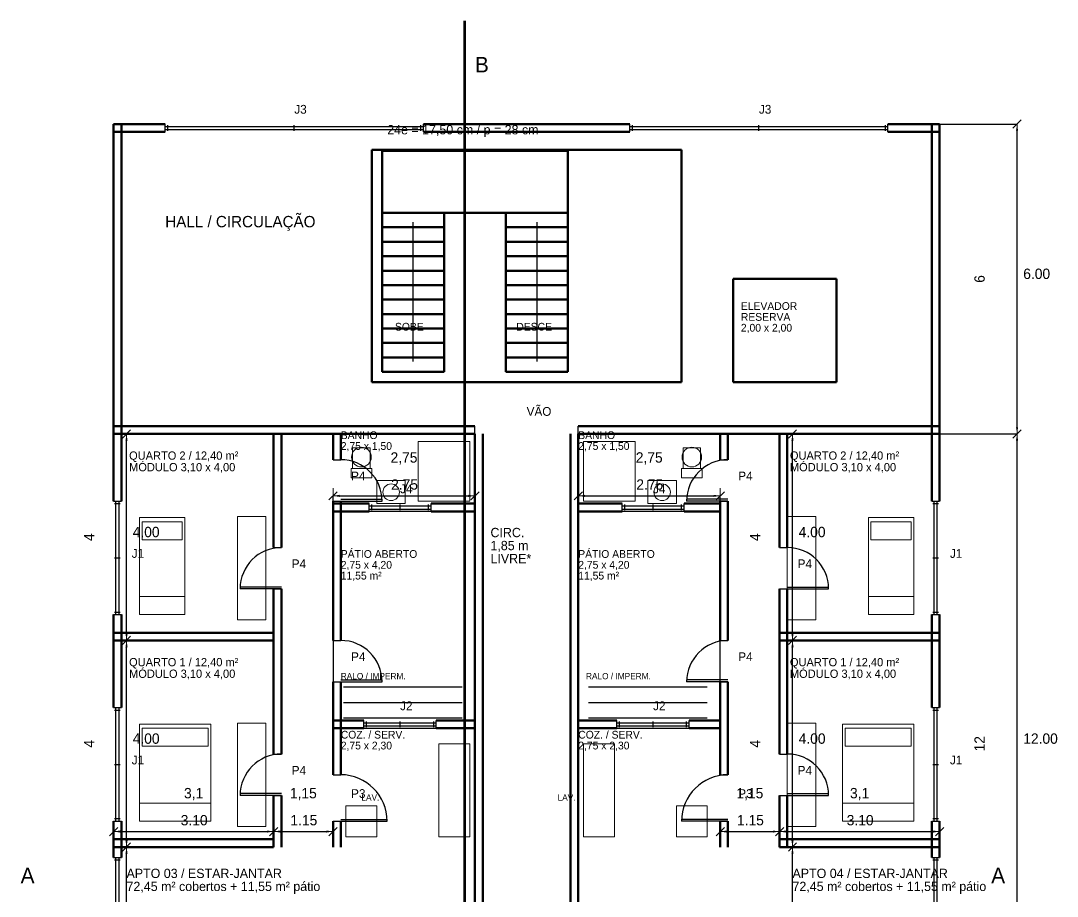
# Model space of a CAD drawing. Header units: metres. Extents: x -2 to 623, y -2 to 50.
# Drawn here: x 140.2 to 160.28, y 27.05 to 44 of the extents above; entities that cross this region are included whole.
import ezdxf

# ---------------------------------------------------------------- set-up
doc = ezdxf.new("R2010")
doc.units = ezdxf.units.M
for name, color, linetype, lineweight in [('CORTE', 7, 'Continuous', 60), ('COTAS', 2, 'Continuous', 13), ('ESQUADRIAS', 4, 'Continuous', 25), ('MOBILIARIO', 8, 'Continuous', 15), ('PAREDES', 7, 'Continuous', 50), ('TERRENO', 3, 'Continuous', 25), ('TEXTOS', 7, 'Continuous', 15)]:
    doc.layers.add(name, color=color, linetype=linetype, lineweight=lineweight)
doc.dimstyles.get("Standard").update_dxf_attribs({"dimtxt": 2.5, "dimasz": 2.5, "dimexe": 1.25, "dimexo": 0.625, "dimtad": 1, "dimcen": 2.5, "dimazin": 3, "dimtfac": 1, "dimtmove": 0, "dimatfit": 3})

# ---------------------------------------------------------------- blocks, each defined once
blk = doc.blocks.new('_CLOSEDFILLED')
at = {"color": 0, "linetype": 'BYBLOCK'}
blk.add_solid([(-1, 0.16), (0, 0), (-1, -0.16)], dxfattribs=at)
blk = doc.blocks.new('*D24')
for p, q in [((142, 28), (142, 28.3)), ((142.13, 28.3), (144.97, 28.3)), ((145.1, 28), (145.1, 28.3))]:
    blk.add_line(p, q)
at = {"layer": 'Defpoints'}
for p in [(142, 28.3), (142, 28), (145.1, 28)]:
    blk.add_point(p, dxfattribs=at)
at = {"layer": 'COTAS', "xscale": 0.13, "yscale": 0.13, "rotation": 180}
blk.add_blockref('_CLOSEDFILLED', (142, 28.3), dxfattribs=at)
at = {"layer": 'COTAS', "xscale": 0.13, "yscale": 0.13}
blk.add_blockref('_CLOSEDFILLED', (145.1, 28.3), dxfattribs=at)
at = {"layer": 'COTAS', "insert": (143.55, 29.025), "char_height": 0.2, "attachment_point": 5}
blk.add_mtext('3,1', dxfattribs=at)
blk = doc.blocks.new('*D25')
for p, q in [((146.25, 34.5), (146.25, 34.8)), ((146.38, 34.8), (148.87, 34.8)), ((149, 34.5), (149, 34.8))]:
    blk.add_line(p, q)
at = {"layer": 'Defpoints'}
for p in [(146.25, 34.8), (146.25, 34.5), (149, 34.5)]:
    blk.add_point(p, dxfattribs=at)
at = {"layer": 'COTAS', "xscale": 0.13, "yscale": 0.13, "rotation": 180}
blk.add_blockref('_CLOSEDFILLED', (146.25, 34.8), dxfattribs=at)
at = {"layer": 'COTAS', "xscale": 0.13, "yscale": 0.13}
blk.add_blockref('_CLOSEDFILLED', (149, 34.8), dxfattribs=at)
at = {"layer": 'COTAS', "insert": (147.625, 35.525), "char_height": 0.2, "attachment_point": 5}
blk.add_mtext('2,75', dxfattribs=at)
blk = doc.blocks.new('*D26')
for p, q in [((145.1, 28), (145.1, 28.3)), ((145.23, 28.3), (146.12, 28.3)), ((146.25, 28), (146.25, 28.3))]:
    blk.add_line(p, q)
at = {"layer": 'Defpoints'}
for p in [(145.1, 28.3), (145.1, 28), (146.25, 28)]:
    blk.add_point(p, dxfattribs=at)
at = {"layer": 'COTAS', "xscale": 0.13, "yscale": 0.13, "rotation": 180}
blk.add_blockref('_CLOSEDFILLED', (145.1, 28.3), dxfattribs=at)
at = {"layer": 'COTAS', "xscale": 0.13, "yscale": 0.13}
blk.add_blockref('_CLOSEDFILLED', (146.25, 28.3), dxfattribs=at)
at = {"layer": 'COTAS', "insert": (145.675, 29.025), "char_height": 0.2, "attachment_point": 5}
blk.add_mtext('1,15', dxfattribs=at)
blk = doc.blocks.new('*D27')
for p, q in [((142.4, 28), (142.25, 28)), ((142.25, 24.13), (142.25, 27.87)), ((142.4, 24), (142.25, 24))]:
    blk.add_line(p, q)
at = {"layer": 'Defpoints'}
for p in [(142.4, 28), (142.25, 24), (142.4, 24)]:
    blk.add_point(p, dxfattribs=at)
at = {"layer": 'COTAS', "xscale": 0.13, "yscale": 0.13}
for p, rotation in [((142.25, 28), 90), ((142.25, 24), 270)]:
    blk.add_blockref('_CLOSEDFILLED', p, dxfattribs=dict(at, rotation=rotation))
at = {"layer": 'COTAS', "insert": (141.525, 26), "char_height": 0.2, "attachment_point": 5, "rotation": 90}
blk.add_mtext('4', dxfattribs=at)
blk = doc.blocks.new('*D28')
for p, q in [((142.4, 32), (142.25, 32)), ((142.25, 28.13), (142.25, 31.87)), ((142.4, 28), (142.25, 28))]:
    blk.add_line(p, q)
at = {"layer": 'Defpoints'}
for p in [(142.4, 32), (142.25, 28), (142.4, 28)]:
    blk.add_point(p, dxfattribs=at)
at = {"layer": 'COTAS', "xscale": 0.13, "yscale": 0.13}
for p, rotation in [((142.25, 32), 90), ((142.25, 28), 270)]:
    blk.add_blockref('_CLOSEDFILLED', p, dxfattribs=dict(at, rotation=rotation))
at = {"layer": 'COTAS', "insert": (141.525, 30), "char_height": 0.2, "attachment_point": 5, "rotation": 90}
blk.add_mtext('4', dxfattribs=at)
blk = doc.blocks.new('*D29')
for p, q in [((142.4, 36), (142.25, 36)), ((142.25, 32.13), (142.25, 35.87)), ((142.4, 32), (142.25, 32))]:
    blk.add_line(p, q)
at = {"layer": 'Defpoints'}
for p in [(142.4, 36), (142.25, 32), (142.4, 32)]:
    blk.add_point(p, dxfattribs=at)
at = {"layer": 'COTAS', "xscale": 0.13, "yscale": 0.13}
for p, rotation in [((142.25, 36), 90), ((142.25, 32), 270)]:
    blk.add_blockref('_CLOSEDFILLED', p, dxfattribs=dict(at, rotation=rotation))
at = {"layer": 'COTAS', "insert": (141.525, 34), "char_height": 0.2, "attachment_point": 5, "rotation": 90}
blk.add_mtext('4', dxfattribs=at)
blk = doc.blocks.new('*D30')
for p, q in [((154.9, 28), (154.9, 28.3)), ((155.03, 28.3), (157.87, 28.3)), ((158, 28), (158, 28.3))]:
    blk.add_line(p, q)
at = {"layer": 'Defpoints'}
for p in [(154.9, 28.3), (154.9, 28), (158, 28)]:
    blk.add_point(p, dxfattribs=at)
at = {"layer": 'COTAS', "xscale": 0.13, "yscale": 0.13, "rotation": 180}
blk.add_blockref('_CLOSEDFILLED', (154.9, 28.3), dxfattribs=at)
at = {"layer": 'COTAS', "xscale": 0.13, "yscale": 0.13}
blk.add_blockref('_CLOSEDFILLED', (158, 28.3), dxfattribs=at)
at = {"layer": 'COTAS', "insert": (156.45, 29.025), "char_height": 0.2, "attachment_point": 5}
blk.add_mtext('3,1', dxfattribs=at)
blk = doc.blocks.new('*D31')
for p, q in [((151, 34.5), (151, 34.8)), ((151.13, 34.8), (153.62, 34.8)), ((153.75, 34.5), (153.75, 34.8))]:
    blk.add_line(p, q)
at = {"layer": 'Defpoints'}
for p in [(151, 34.8), (151, 34.5), (153.75, 34.5)]:
    blk.add_point(p, dxfattribs=at)
at = {"layer": 'COTAS', "xscale": 0.13, "yscale": 0.13, "rotation": 180}
blk.add_blockref('_CLOSEDFILLED', (151, 34.8), dxfattribs=at)
at = {"layer": 'COTAS', "xscale": 0.13, "yscale": 0.13}
blk.add_blockref('_CLOSEDFILLED', (153.75, 34.8), dxfattribs=at)
at = {"layer": 'COTAS', "insert": (152.375, 35.525), "char_height": 0.2, "attachment_point": 5}
blk.add_mtext('2,75', dxfattribs=at)
blk = doc.blocks.new('*D32')
for p, q in [((153.75, 28), (153.75, 28.3)), ((153.88, 28.3), (154.77, 28.3)), ((154.9, 28), (154.9, 28.3))]:
    blk.add_line(p, q)
at = {"layer": 'Defpoints'}
for p in [(153.75, 28.3), (153.75, 28), (154.9, 28)]:
    blk.add_point(p, dxfattribs=at)
at = {"layer": 'COTAS', "xscale": 0.13, "yscale": 0.13, "rotation": 180}
blk.add_blockref('_CLOSEDFILLED', (153.75, 28.3), dxfattribs=at)
at = {"layer": 'COTAS', "xscale": 0.13, "yscale": 0.13}
blk.add_blockref('_CLOSEDFILLED', (154.9, 28.3), dxfattribs=at)
at = {"layer": 'COTAS', "insert": (154.325, 29.025), "char_height": 0.2, "attachment_point": 5}
blk.add_mtext('1,15', dxfattribs=at)
blk = doc.blocks.new('*D33')
for p, q in [((155.3, 28), (155.15, 28)), ((155.15, 24.13), (155.15, 27.87)), ((155.3, 24), (155.15, 24))]:
    blk.add_line(p, q)
at = {"layer": 'Defpoints'}
for p in [(155.3, 28), (155.15, 24), (155.3, 24)]:
    blk.add_point(p, dxfattribs=at)
at = {"layer": 'COTAS', "xscale": 0.13, "yscale": 0.13}
for p, rotation in [((155.15, 28), 90), ((155.15, 24), 270)]:
    blk.add_blockref('_CLOSEDFILLED', p, dxfattribs=dict(at, rotation=rotation))
at = {"layer": 'COTAS', "insert": (154.425, 26), "char_height": 0.2, "attachment_point": 5, "rotation": 90}
blk.add_mtext('4', dxfattribs=at)
blk = doc.blocks.new('*D34')
for p, q in [((155.3, 32), (155.15, 32)), ((155.15, 28.13), (155.15, 31.87)), ((155.3, 28), (155.15, 28))]:
    blk.add_line(p, q)
at = {"layer": 'Defpoints'}
for p in [(155.3, 32), (155.15, 28), (155.3, 28)]:
    blk.add_point(p, dxfattribs=at)
at = {"layer": 'COTAS', "xscale": 0.13, "yscale": 0.13}
for p, rotation in [((155.15, 32), 90), ((155.15, 28), 270)]:
    blk.add_blockref('_CLOSEDFILLED', p, dxfattribs=dict(at, rotation=rotation))
at = {"layer": 'COTAS', "insert": (154.425, 30), "char_height": 0.2, "attachment_point": 5, "rotation": 90}
blk.add_mtext('4', dxfattribs=at)
blk = doc.blocks.new('*D35')
for p, q in [((155.3, 36), (155.15, 36)), ((155.15, 32.13), (155.15, 35.87)), ((155.3, 32), (155.15, 32))]:
    blk.add_line(p, q)
at = {"layer": 'Defpoints'}
for p in [(155.3, 36), (155.15, 32), (155.3, 32)]:
    blk.add_point(p, dxfattribs=at)
at = {"layer": 'COTAS', "xscale": 0.13, "yscale": 0.13}
for p, rotation in [((155.15, 36), 90), ((155.15, 32), 270)]:
    blk.add_blockref('_CLOSEDFILLED', p, dxfattribs=dict(at, rotation=rotation))
at = {"layer": 'COTAS', "insert": (154.425, 34), "char_height": 0.2, "attachment_point": 5, "rotation": 90}
blk.add_mtext('4', dxfattribs=at)
blk = doc.blocks.new('*D41')
for p, q in [((158, 36), (159.5, 36)), ((159.5, 24.13), (159.5, 35.87)), ((158, 24), (159.5, 24))]:
    blk.add_line(p, q)
at = {"layer": 'Defpoints'}
for p in [(158, 36), (158, 24), (159.5, 24)]:
    blk.add_point(p, dxfattribs=at)
at = {"layer": 'COTAS', "xscale": 0.13, "yscale": 0.13}
for p, rotation in [((159.5, 36), 90), ((159.5, 24), 270)]:
    blk.add_blockref('_CLOSEDFILLED', p, dxfattribs=dict(at, rotation=rotation))
at = {"layer": 'COTAS', "insert": (158.775, 30), "char_height": 0.2, "attachment_point": 5, "rotation": 90}
blk.add_mtext('12', dxfattribs=at)
blk = doc.blocks.new('*D42')
for p, q in [((158, 42), (159.5, 42)), ((159.5, 36.13), (159.5, 41.87)), ((158, 36), (159.5, 36))]:
    blk.add_line(p, q)
at = {"layer": 'Defpoints'}
for p in [(158, 42), (158, 36), (159.5, 36)]:
    blk.add_point(p, dxfattribs=at)
at = {"layer": 'COTAS', "xscale": 0.13, "yscale": 0.13}
for p, rotation in [((159.5, 42), 90), ((159.5, 36), 270)]:
    blk.add_blockref('_CLOSEDFILLED', p, dxfattribs=dict(at, rotation=rotation))
at = {"layer": 'COTAS', "insert": (158.775, 39), "char_height": 0.2, "attachment_point": 5, "rotation": 90}
blk.add_mtext('6', dxfattribs=at)

msp = doc.modelspace()

# ---------------------------------------------------------------- linework, layer by layer
at = {"layer": 'CORTE'}
msp.add_line((148.8, 10), (148.8, 44), dxfattribs=at)
at = {"layer": 'COTAS'}
for p, q in [((158, 42), (159.35, 42)), ((159.42, 41.92), (159.58, 42.08)), ((159.5, 36), (159.5, 42)), ((142.4, 36), (142.1, 36)), ((142.17, 35.92), (142.33, 36.08)), ((142.25, 32), (142.25, 36)), ((155.3, 36), (155, 36)), ((155.07, 35.92), (155.23, 36.08)), ((155.15, 32), (155.15, 36)), ((158, 36), (159.35, 36)), ((158, 36), (159.35, 36)), ((159.42, 35.92), (159.58, 36.08)), ((159.42, 35.92), (159.58, 36.08)), ((159.5, 24), (159.5, 36)), ((146.25, 34.5), (146.25, 34.95)), ((149, 34.5), (149, 34.95)), ((151, 34.5), (151, 34.95)), ((153.75, 34.5), (153.75, 34.95)), ((146.17, 34.72), (146.33, 34.88)), ((146.25, 34.8), (149, 34.8)), ((148.92, 34.72), (149.08, 34.88)), ((150.92, 34.72), (151.08, 34.88)), ((151, 34.8), (153.75, 34.8)), ((153.67, 34.72), (153.83, 34.88)), ((142.4, 32), (142.1, 32)), ((142.4, 32), (142.1, 32)), ((142.17, 31.92), (142.33, 32.08)), ((142.17, 31.92), (142.33, 32.08)), ((142.25, 28), (142.25, 32)), ((155.3, 32), (155, 32)), ((155.3, 32), (155, 32)), ((155.07, 31.92), (155.23, 32.08)), ((155.07, 31.92), (155.23, 32.08)), ((155.15, 28), (155.15, 32)), ((141.92, 28.22), (142.08, 28.38)), ((142, 28), (142, 28.45)), ((145.02, 28.22), (145.18, 28.38)), ((145.02, 28.22), (145.18, 28.38)), ((145.1, 28), (145.1, 28.45)), ((145.1, 28), (145.1, 28.45)), ((146.17, 28.22), (146.33, 28.38)), ((146.25, 28), (146.25, 28.45)), ((153.67, 28.22), (153.83, 28.38)), ((153.75, 28), (153.75, 28.45)), ((154.82, 28.22), (154.98, 28.38)), ((154.82, 28.22), (154.98, 28.38)), ((154.9, 28), (154.9, 28.45)), ((154.9, 28), (154.9, 28.45)), ((157.92, 28.22), (158.08, 28.38)), ((158, 28), (158, 28.45)), ((142, 28.3), (145.1, 28.3)), ((145.1, 28.3), (146.25, 28.3)), ((153.75, 28.3), (154.9, 28.3)), ((154.9, 28.3), (158, 28.3)), ((142.4, 28), (142.1, 28)), ((142.4, 28), (142.1, 28)), ((142.17, 27.92), (142.33, 28.08)), ((142.17, 27.92), (142.33, 28.08)), ((142.25, 24), (142.25, 28)), ((155.3, 28), (155, 28)), ((155.3, 28), (155, 28)), ((155.07, 27.92), (155.23, 28.08)), ((155.07, 27.92), (155.23, 28.08)), ((155.15, 24), (155.15, 28))]:
    msp.add_line(p, q, dxfattribs=at)
at = {"layer": 'ESQUADRIAS'}
for p, q in [((143, 41.85), (143, 42)), ((143.05, 41.87), (143.05, 41.98)), ((145.5, 41.87), (145.5, 41.98)), ((147.95, 41.87), (147.95, 41.98)), ((148, 41.85), (148, 42)), ((152, 41.85), (152, 42)), ((152.05, 41.87), (152.05, 41.98)), ((154.5, 41.87), (154.5, 41.98)), ((156.95, 41.87), (156.95, 41.98)), ((157, 41.85), (157, 42)), ((143, 41.955), (148, 41.955)), ((143, 41.895), (148, 41.895)), ((152, 41.955), (157, 41.955)), ((152, 41.895), (157, 41.895)), ((147.8, 37.4), (147.8, 40.1)), ((150.2, 40.1), (150.2, 37.4)), ((149, 36), (149, 36.15)), ((151, 36), (151, 36.15)), ((146.25, 35.5), (146.4, 35.5)), ((153.75, 35.5), (153.9, 35.5)), ((142, 34.7), (142.15, 34.7)), ((142.02, 34.65), (142.13, 34.65)), ((142.045, 32.5), (142.045, 34.7)), ((142.105, 32.5), (142.105, 34.7)), ((146.25, 34.7), (146.4, 34.7)), ((146.4, 34.735), (147.2, 34.735)), ((146.4, 34.7), (147.2, 34.7)), ((146.95, 34.5), (146.95, 34.65)), ((146.95, 34.605), (148.15, 34.605)), ((146.95, 34.545), (148.15, 34.545)), ((147, 34.52), (147, 34.63)), ((147.55, 34.52), (147.55, 34.63)), ((148.1, 34.52), (148.1, 34.63)), ((148.15, 34.5), (148.15, 34.65)), ((151.85, 34.5), (151.85, 34.65)), ((151.85, 34.605), (153.05, 34.605)), ((151.85, 34.545), (153.05, 34.545)), ((151.9, 34.52), (151.9, 34.63)), ((152.45, 34.52), (152.45, 34.63)), ((153, 34.52), (153, 34.63)), ((153.05, 34.5), (153.05, 34.65)), ((153.9, 34.735), (153.1, 34.735)), ((153.9, 34.7), (153.1, 34.7)), ((153.75, 34.7), (153.9, 34.7)), ((157.85, 34.7), (158, 34.7)), ((157.87, 34.65), (157.98, 34.65)), ((157.895, 32.5), (157.895, 34.7)), ((157.955, 32.5), (157.955, 34.7)), ((145.1, 33.8), (145.25, 33.8)), ((154.9, 33.8), (155.05, 33.8)), ((142.02, 33.6), (142.13, 33.6)), ((157.87, 33.6), (157.98, 33.6)), ((145.25, 33.035), (144.45, 33.035)), ((145.25, 33), (144.45, 33)), ((145.1, 33), (145.25, 33)), ((154.9, 33), (155.05, 33)), ((155.05, 33.035), (155.85, 33.035)), ((155.05, 33), (155.85, 33)), ((142.02, 32.55), (142.13, 32.55)), ((157.87, 32.55), (157.98, 32.55)), ((142, 32.5), (142.15, 32.5)), ((157.85, 32.5), (158, 32.5)), ((146.25, 32), (146.4, 32)), ((153.75, 32), (153.9, 32)), ((146.25, 31.2), (146.4, 31.2)), ((146.4, 31.235), (147.2, 31.235)), ((146.4, 31.2), (147.2, 31.2)), ((153.9, 31.235), (153.1, 31.235)), ((153.9, 31.2), (153.1, 31.2)), ((153.75, 31.2), (153.9, 31.2)), ((142, 30.7), (142.15, 30.7)), ((142.02, 30.65), (142.13, 30.65)), ((142.045, 28.5), (142.045, 30.7)), ((142.105, 28.5), (142.105, 30.7)), ((157.85, 30.7), (158, 30.7)), ((157.87, 30.65), (157.98, 30.65)), ((157.895, 28.5), (157.895, 30.7)), ((157.955, 28.5), (157.955, 30.7)), ((146.85, 30.3), (146.85, 30.45)), ((146.85, 30.405), (148.25, 30.405)), ((146.85, 30.345), (148.25, 30.345)), ((146.9, 30.32), (146.9, 30.43)), ((147.55, 30.32), (147.55, 30.43)), ((148.2, 30.32), (148.2, 30.43)), ((148.25, 30.3), (148.25, 30.45)), ((151.75, 30.3), (151.75, 30.45)), ((151.75, 30.405), (153.15, 30.405)), ((151.75, 30.345), (153.15, 30.345)), ((151.8, 30.32), (151.8, 30.43)), ((152.45, 30.32), (152.45, 30.43)), ((153.1, 30.32), (153.1, 30.43)), ((153.15, 30.3), (153.15, 30.45)), ((145.1, 29.8), (145.25, 29.8)), ((154.9, 29.8), (155.05, 29.8)), ((142.02, 29.6), (142.13, 29.6)), ((157.87, 29.6), (157.98, 29.6)), ((146.25, 29.4), (146.4, 29.4)), ((153.75, 29.4), (153.9, 29.4)), ((145.25, 29.035), (144.45, 29.035)), ((145.25, 29), (144.45, 29)), ((145.1, 29), (145.25, 29)), ((154.9, 29), (155.05, 29)), ((155.05, 29.035), (155.85, 29.035)), ((155.05, 29), (155.85, 29)), ((142.02, 28.55), (142.13, 28.55)), ((146.4, 28.535), (147.3, 28.535)), ((153.9, 28.535), (153, 28.535)), ((157.87, 28.55), (157.98, 28.55)), ((142, 28.5), (142.15, 28.5)), ((146.25, 28.5), (146.4, 28.5)), ((146.4, 28.5), (147.3, 28.5)), ((153.9, 28.5), (153, 28.5)), ((153.75, 28.5), (153.9, 28.5)), ((157.85, 28.5), (158, 28.5)), ((142, 27.8), (142.15, 27.8)), ((142.02, 27.75), (142.13, 27.75)), ((142.045, 24.2), (142.045, 27.8)), ((142.105, 24.2), (142.105, 27.8)), ((157.85, 27.8), (158, 27.8)), ((157.87, 27.75), (157.98, 27.75)), ((157.895, 24.2), (157.895, 27.8)), ((157.955, 24.2), (157.955, 27.8))]:
    msp.add_line(p, q, dxfattribs=at)
for centre, radius, start, end in [((146.4, 34.7), 0.8, 0, 90), ((153.9, 34.7), 0.8, 90, 180), ((145.25, 33), 0.8, 90, 180), ((155.05, 33), 0.8, 0, 90), ((146.4, 31.2), 0.8, 0, 90), ((153.9, 31.2), 0.8, 90, 180), ((145.25, 29), 0.8, 90, 180), ((155.05, 29), 0.8, 0, 90), ((146.4, 28.5), 0.9, 0, 90), ((153.9, 28.5), 0.9, 90, 180)]:
    msp.add_arc(centre, radius, start, end, dxfattribs=at)
at = {"layer": 'MOBILIARIO'}
for p, q in [((148.9, 35.85), (147.9, 35.85)), ((147.9, 35.85), (147.9, 34.7)), ((148.9, 34.7), (148.9, 35.85)), ((152.1, 35.85), (151.1, 35.85)), ((151.1, 35.85), (151.1, 34.7)), ((152.1, 34.7), (152.1, 35.85)), ((146.97, 35.73), (146.63, 35.73)), ((146.63, 35.73), (146.63, 35.33)), ((146.97, 35.33), (146.97, 35.73)), ((153.37, 35.73), (153.03, 35.73)), ((153.03, 35.73), (153.03, 35.33)), ((153.37, 35.33), (153.37, 35.73)), ((147, 35.33), (146.6, 35.33)), ((146.6, 35.33), (146.6, 35.15)), ((146.6, 35.15), (147, 35.15)), ((146.63, 35.33), (146.97, 35.33)), ((147, 35.15), (147, 35.33)), ((153.4, 35.33), (153, 35.33)), ((153, 35.33), (153, 35.15)), ((153, 35.15), (153.4, 35.15)), ((153.03, 35.33), (153.37, 35.33)), ((153.4, 35.15), (153.4, 35.33)), ((147.65, 35.1), (147.1, 35.1)), ((147.1, 35.1), (147.1, 34.65)), ((147.65, 34.65), (147.65, 35.1)), ((152.9, 35.1), (152.35, 35.1)), ((152.35, 35.1), (152.35, 34.65)), ((152.9, 34.65), (152.9, 35.1)), ((147.1, 34.65), (147.65, 34.65)), ((147.9, 34.7), (148.9, 34.7)), ((151.1, 34.7), (152.1, 34.7)), ((152.35, 34.65), (152.9, 34.65)), ((143.38, 34.38), (142.5, 34.38)), ((142.5, 34.38), (142.5, 32.5)), ((143.38, 32.5), (143.38, 34.38)), ((144.95, 34.4), (144.4, 34.4)), ((144.4, 34.4), (144.4, 32.4)), ((144.95, 32.4), (144.95, 34.4)), ((155.6, 34.4), (155.05, 34.4)), ((155.05, 34.4), (155.05, 32.4)), ((155.6, 32.4), (155.6, 34.4)), ((157.5, 34.38), (156.62, 34.38)), ((156.62, 34.38), (156.62, 32.5)), ((157.5, 32.5), (157.5, 34.38)), ((143.33, 34.3), (142.55, 34.3)), ((142.55, 34.3), (142.55, 33.95)), ((143.33, 33.95), (143.33, 34.3)), ((157.45, 34.3), (156.67, 34.3)), ((156.67, 34.3), (156.67, 33.95)), ((157.45, 33.95), (157.45, 34.3)), ((142.55, 33.95), (143.33, 33.95)), ((156.67, 33.95), (157.45, 33.95)), ((142.5, 32.85), (143.38, 32.85)), ((156.62, 32.85), (157.5, 32.85)), ((142.5, 32.5), (143.38, 32.5)), ((144.4, 32.4), (144.95, 32.4)), ((155.05, 32.4), (155.6, 32.4)), ((156.62, 32.5), (157.5, 32.5)), ((143.88, 30.38), (142.5, 30.38)), ((142.5, 30.38), (142.5, 28.5)), ((143.88, 28.5), (143.88, 30.38)), ((144.95, 30.4), (144.4, 30.4)), ((144.4, 30.4), (144.4, 28.4)), ((144.95, 28.4), (144.95, 30.4)), ((155.6, 30.4), (155.05, 30.4)), ((155.05, 30.4), (155.05, 28.4)), ((155.6, 28.4), (155.6, 30.4)), ((157.5, 30.38), (156.12, 30.38)), ((156.12, 30.38), (156.12, 28.5)), ((157.5, 28.5), (157.5, 30.38)), ((143.83, 30.3), (142.55, 30.3)), ((142.55, 30.3), (142.55, 29.95)), ((143.83, 29.95), (143.83, 30.3)), ((157.45, 30.3), (156.17, 30.3)), ((156.17, 30.3), (156.17, 29.95)), ((157.45, 29.95), (157.45, 30.3)), ((142.55, 29.95), (143.83, 29.95)), ((148.9, 30), (148.3, 30)), ((148.3, 30), (148.3, 28.2)), ((148.9, 28.2), (148.9, 30)), ((151.7, 30), (151.1, 30)), ((151.1, 30), (151.1, 28.2)), ((151.7, 28.2), (151.7, 30)), ((156.17, 29.95), (157.45, 29.95)), ((142.5, 28.85), (143.88, 28.85)), ((147.1, 28.8), (146.5, 28.8)), ((146.5, 28.8), (146.5, 28.2)), ((147.1, 28.2), (147.1, 28.8)), ((153.5, 28.8), (152.9, 28.8)), ((152.9, 28.8), (152.9, 28.2)), ((153.5, 28.2), (153.5, 28.8)), ((156.12, 28.85), (157.5, 28.85)), ((142.5, 28.5), (143.88, 28.5)), ((144.4, 28.4), (144.95, 28.4)), ((155.05, 28.4), (155.6, 28.4)), ((156.12, 28.5), (157.5, 28.5)), ((146.5, 28.2), (147.1, 28.2)), ((148.3, 28.2), (148.9, 28.2)), ((151.1, 28.2), (151.7, 28.2)), ((152.9, 28.2), (153.5, 28.2))]:
    msp.add_line(p, q, dxfattribs=at)
for centre, radius in [((146.8, 35.55), 0.19), ((153.2, 35.55), 0.19), ((147.375, 34.87), 0.16), ((152.625, 34.87), 0.16)]:
    msp.add_circle(centre, radius, dxfattribs=at)
at = {"layer": 'PAREDES'}
for p, q in [((142, 42), (143, 42)), ((142, 34.7), (142, 42)), ((142.15, 34.7), (142.15, 42)), ((148, 42), (152, 42)), ((157, 42), (158, 42)), ((157.85, 34.7), (157.85, 42)), ((158, 34.7), (158, 42)), ((142, 41.85), (143, 41.85)), ((148, 41.85), (152, 41.85)), ((157, 41.85), (158, 41.85)), ((153, 41.5), (147, 41.5)), ((147, 41.5), (147, 37)), ((150.8, 41.48), (147.2, 41.48)), ((147.2, 41.48), (147.2, 40.28)), ((150.8, 40.28), (150.8, 41.48)), ((153, 37), (153, 41.5)), ((148.4, 40.28), (147.2, 40.28)), ((147.2, 40.28), (147.2, 37.2)), ((147.2, 40.28), (148.4, 40.28)), ((147.2, 40.28), (150.8, 40.28)), ((148.4, 37.2), (148.4, 40.28)), ((150.8, 40.28), (149.6, 40.28)), ((149.6, 40.28), (149.6, 37.2)), ((149.6, 40.28), (150.8, 40.28)), ((150.8, 37.2), (150.8, 40.28)), ((147.2, 40), (148.4, 40)), ((149.6, 40), (150.8, 40)), ((147.2, 39.72), (148.4, 39.72)), ((149.6, 39.72), (150.8, 39.72)), ((147.2, 39.44), (148.4, 39.44)), ((149.6, 39.44), (150.8, 39.44)), ((147.2, 39.16), (148.4, 39.16)), ((149.6, 39.16), (150.8, 39.16)), ((156, 39), (154, 39)), ((154, 39), (154, 37)), ((156, 37), (156, 39)), ((147.2, 38.88), (148.4, 38.88)), ((149.6, 38.88), (150.8, 38.88)), ((147.2, 38.6), (148.4, 38.6)), ((149.6, 38.6), (150.8, 38.6)), ((147.2, 38.32), (148.4, 38.32)), ((149.6, 38.32), (150.8, 38.32)), ((147.2, 38.04), (148.4, 38.04)), ((149.6, 38.04), (150.8, 38.04)), ((147.2, 37.76), (148.4, 37.76)), ((149.6, 37.76), (150.8, 37.76)), ((147.2, 37.48), (148.4, 37.48)), ((149.6, 37.48), (150.8, 37.48)), ((147.2, 37.2), (148.4, 37.2)), ((147.2, 37.2), (148.4, 37.2)), ((149.6, 37.2), (150.8, 37.2)), ((149.6, 37.2), (150.8, 37.2)), ((147, 37), (153, 37)), ((154, 37), (156, 37)), ((142, 36.15), (149, 36.15)), ((151, 36.15), (158, 36.15)), ((142, 36), (149, 36)), ((145.1, 33.8), (145.1, 36)), ((145.25, 33.8), (145.25, 36)), ((146.25, 35.5), (146.25, 36)), ((146.4, 35.5), (146.4, 36)), ((149, 25.9), (149, 36)), ((149.15, 25.9), (149.15, 36)), ((150.85, 25.9), (150.85, 36)), ((151, 25.9), (151, 36)), ((151, 36), (158, 36)), ((153.75, 35.5), (153.75, 36)), ((153.9, 35.5), (153.9, 36)), ((154.9, 33.8), (154.9, 36)), ((155.05, 33.8), (155.05, 36)), ((146.25, 32), (146.25, 34.7)), ((146.25, 34.65), (146.95, 34.65)), ((146.4, 32), (146.4, 34.7)), ((148.15, 34.65), (149, 34.65)), ((151, 34.65), (151.85, 34.65)), ((153.05, 34.65), (153.75, 34.65)), ((153.75, 32), (153.75, 34.7)), ((153.9, 32), (153.9, 34.7)), ((146.25, 34.5), (146.95, 34.5)), ((148.15, 34.5), (149, 34.5)), ((151, 34.5), (151.85, 34.5)), ((153.05, 34.5), (153.75, 34.5)), ((145.1, 29.8), (145.1, 33)), ((145.25, 29.8), (145.25, 33)), ((154.9, 29.8), (154.9, 33)), ((155.05, 29.8), (155.05, 33)), ((142, 30.7), (142, 32.5)), ((142.15, 30.7), (142.15, 32.5)), ((157.85, 30.7), (157.85, 32.5)), ((158, 30.7), (158, 32.5)), ((142, 32.15), (145.1, 32.15)), ((154.9, 32.15), (158, 32.15)), ((142, 32), (145.1, 32)), ((154.9, 32), (158, 32)), ((146.25, 29.4), (146.25, 31.2)), ((146.4, 29.4), (146.4, 31.2)), ((153.75, 29.4), (153.75, 31.2)), ((153.9, 29.4), (153.9, 31.2)), ((146.25, 30.45), (146.85, 30.45)), ((148.25, 30.45), (149, 30.45)), ((151, 30.45), (151.75, 30.45)), ((153.15, 30.45), (153.75, 30.45)), ((146.25, 30.3), (146.85, 30.3)), ((148.25, 30.3), (149, 30.3)), ((151, 30.3), (151.75, 30.3)), ((153.15, 30.3), (153.75, 30.3)), ((145.1, 28), (145.1, 29)), ((145.25, 28), (145.25, 29)), ((154.9, 28), (154.9, 29)), ((155.05, 28), (155.05, 29)), ((142, 27.8), (142, 28.5)), ((142.15, 27.8), (142.15, 28.5)), ((146.25, 28), (146.25, 28.5)), ((146.4, 28), (146.4, 28.5)), ((153.75, 28), (153.75, 28.5)), ((153.9, 28), (153.9, 28.5)), ((157.85, 27.8), (157.85, 28.5)), ((158, 27.8), (158, 28.5)), ((142, 28.15), (145.1, 28.15)), ((154.9, 28.15), (158, 28.15)), ((142, 28), (145.1, 28)), ((154.9, 28), (158, 28))]:
    msp.add_line(p, q, dxfattribs=at)
at = {"layer": 'TERRENO'}
for p, q in [((149, 34.5), (146.25, 34.5)), ((146.25, 34.5), (146.25, 30.3)), ((149, 30.3), (149, 34.5)), ((153.75, 34.5), (151, 34.5)), ((151, 34.5), (151, 30.3)), ((153.75, 30.3), (153.75, 34.5)), ((146.45, 31.1), (148.75, 31.1)), ((151.2, 31.1), (153.5, 31.1)), ((146.45, 30.8), (148.75, 30.8)), ((151.2, 30.8), (153.5, 30.8)), ((146.45, 30.5), (148.75, 30.5)), ((151.2, 30.5), (153.5, 30.5)), ((146.25, 30.3), (149, 30.3)), ((151, 30.3), (153.75, 30.3))]:
    msp.add_line(p, q, dxfattribs=at)

# ---------------------------------------------------------------- texts
at = {"layer": 'COTAS'}
for s, p in [('6.00', (159.62, 39)), ('2.75', (147.375, 34.92)), ('2.75', (152.125, 34.92)), ('4.00', (142.37, 34)), ('4.00', (155.27, 34)), ('4.00', (142.37, 30)), ('4.00', (155.27, 30)), ('12.00', (159.62, 30)), ('3.10', (143.3, 28.42)), ('1.15', (145.425, 28.42)), ('1.15', (154.075, 28.42)), ('3.10', (156.2, 28.42))]:
    msp.add_text(s, height=0.2, dxfattribs=at).set_placement(p)
at = {"layer": 'TEXTOS'}
for s, height, p in [('B', 0.3, (149, 43)), ('J3', 0.17, (145.5, 42.2)), ('J3', 0.17, (154.5, 42.2)), ('24e = 17,50 cm / p = 28 cm', 0.18, (147.3, 41.8)), ('HALL / CIRCULAÇÃO', 0.22, (143, 40)), ('ELEVADOR', 0.15, (154.15, 38.4)), ('SOBE', 0.15, (147.45, 38)), ('DESCE', 0.15, (149.8, 38)), ('RESERVA', 0.15, (154.15, 38.19)), ('2,00 x 2,00', 0.15, (154.15, 37.98)), ('VÃO', 0.17, (150, 36.35)), ('BANHO', 0.15, (146.4, 35.9)), ('BANHO', 0.15, (151, 35.9)), ('2,75 x 1,50', 0.15, (146.4, 35.69)), ('2,75 x 1,50', 0.15, (151, 35.69)), ('QUARTO 2 / 12,40 m²', 0.16, (142.3, 35.5)), ('QUARTO 2 / 12,40 m²', 0.16, (155.1, 35.5)), ('MÓDULO 3,10 x 4,00', 0.16, (142.3, 35.276)), ('MÓDULO 3,10 x 4,00', 0.16, (155.1, 35.276)), ('P4', 0.17, (146.6, 35.1)), ('P4', 0.17, (154.1, 35.1)), ('J4', 0.17, (147.55, 34.85)), ('J4', 0.17, (152.45, 34.85)), ('CIRC.', 0.18, (149.3, 34)), ('J1', 0.17, (142.35, 33.6)), ('PÁTIO ABERTO', 0.15, (146.4, 33.6)), ('1,85 m', 0.18, (149.3, 33.748)), ('PÁTIO ABERTO', 0.15, (151, 33.6)), ('J1', 0.17, (158.2, 33.6)), ('P4', 0.17, (145.45, 33.4)), ('2,75 x 4,20', 0.15, (146.4, 33.39)), ('LIVRE*', 0.18, (149.3, 33.496)), ('2,75 x 4,20', 0.15, (151, 33.39)), ('P4', 0.17, (155.25, 33.4)), ('11,55 m²', 0.15, (146.4, 33.18)), ('11,55 m²', 0.15, (151, 33.18)), ('P4', 0.17, (146.6, 31.6)), ('P4', 0.17, (154.1, 31.6)), ('QUARTO 1 / 12,40 m²', 0.16, (142.3, 31.5)), ('QUARTO 1 / 12,40 m²', 0.16, (155.1, 31.5)), ('MÓDULO 3,10 x 4,00', 0.16, (142.3, 31.276)), ('RALO / IMPERM.', 0.12, (146.4, 31.25)), ('RALO / IMPERM.', 0.12, (151.15, 31.25)), ('MÓDULO 3,10 x 4,00', 0.16, (155.1, 31.276)), ('J2', 0.17, (147.55, 30.65)), ('J2', 0.17, (152.45, 30.65)), ('COZ. / SERV.', 0.15, (146.4, 30.1)), ('COZ. / SERV.', 0.15, (151, 30.1)), ('2,75 x 2,30', 0.15, (146.4, 29.89)), ('2,75 x 2,30', 0.15, (151, 29.89)), ('J1', 0.17, (142.35, 29.6)), ('J1', 0.17, (158.2, 29.6)), ('P4', 0.17, (145.45, 29.4)), ('P4', 0.17, (155.25, 29.4)), ('P3', 0.17, (146.6, 28.95)), ('P3', 0.17, (154.1, 28.95)), ('LAV.', 0.12, (146.8, 28.9)), ('LAV.', 0.12, (150.6, 28.9)), ('A', 0.3, (140.2, 27.3)), ('APTO 03 / ESTAR-JANTAR', 0.18, (142.25, 27.4)), ('APTO 04 / ESTAR-JANTAR', 0.18, (155.15, 27.4)), ('A', 0.3, (159, 27.3)), ('72,45 m² cobertos + 11,55 m² pátio', 0.18, (142.25, 27.148)), ('72,45 m² cobertos + 11,55 m² pátio', 0.18, (155.15, 27.148))]:
    msp.add_text(s, height=height, dxfattribs=at).set_placement(p)

# ---------------------------------------------------------------- dimensions: what is measured, and where the dimension line sits
at = {"layer": 'COTAS'}
for base, p1, p2, picture, middle in [((159.5, 36), (158, 36), (158, 42), '*D42', (158.775, 39)), ((142.25, 32), (142.4, 32), (142.4, 36), '*D29', (141.525, 34)), ((155.15, 32), (155.3, 32), (155.3, 36), '*D35', (154.425, 34)), ((159.5, 24), (158, 24), (158, 36), '*D41', (158.775, 30)), ((142.25, 28), (142.4, 28), (142.4, 32), '*D28', (141.525, 30)), ((155.15, 28), (155.3, 28), (155.3, 32), '*D34', (154.425, 30)), ((142.25, 24), (142.4, 24), (142.4, 28), '*D27', (141.525, 26)), ((155.15, 24), (155.3, 24), (155.3, 28), '*D33', (154.425, 26))]:
    dim = msp.add_linear_dim(base=base, p1=p1, p2=p2, angle=90, dimstyle='Standard', override={"dimtxt": 0.2, "dimasz": 0.13, "dimtad": 1, "dimdec": 2}, dxfattribs=at)
    dim.commit()
    dim.dimension.update_dxf_attribs({"geometry": picture, "text_midpoint": middle})
for base, p1, p2, picture, middle in [((146.25, 34.8), (146.25, 34.5), (149, 34.5), '*D25', (147.625, 35.525)), ((151, 34.8), (151, 34.5), (153.75, 34.5), '*D31', (152.375, 35.525)), ((142, 28.3), (142, 28), (145.1, 28), '*D24', (143.55, 29.025)), ((145.1, 28.3), (145.1, 28), (146.25, 28), '*D26', (145.675, 29.025)), ((153.75, 28.3), (153.75, 28), (154.9, 28), '*D32', (154.325, 29.025)), ((154.9, 28.3), (154.9, 28), (158, 28), '*D30', (156.45, 29.025))]:
    dim = msp.add_linear_dim(base=base, p1=p1, p2=p2, dimstyle='Standard', override={"dimtxt": 0.2, "dimasz": 0.13, "dimtad": 1, "dimdec": 2}, dxfattribs=at)
    dim.commit()
    dim.dimension.update_dxf_attribs({"geometry": picture, "text_midpoint": middle})

doc.saveas('drawing.dxf')
